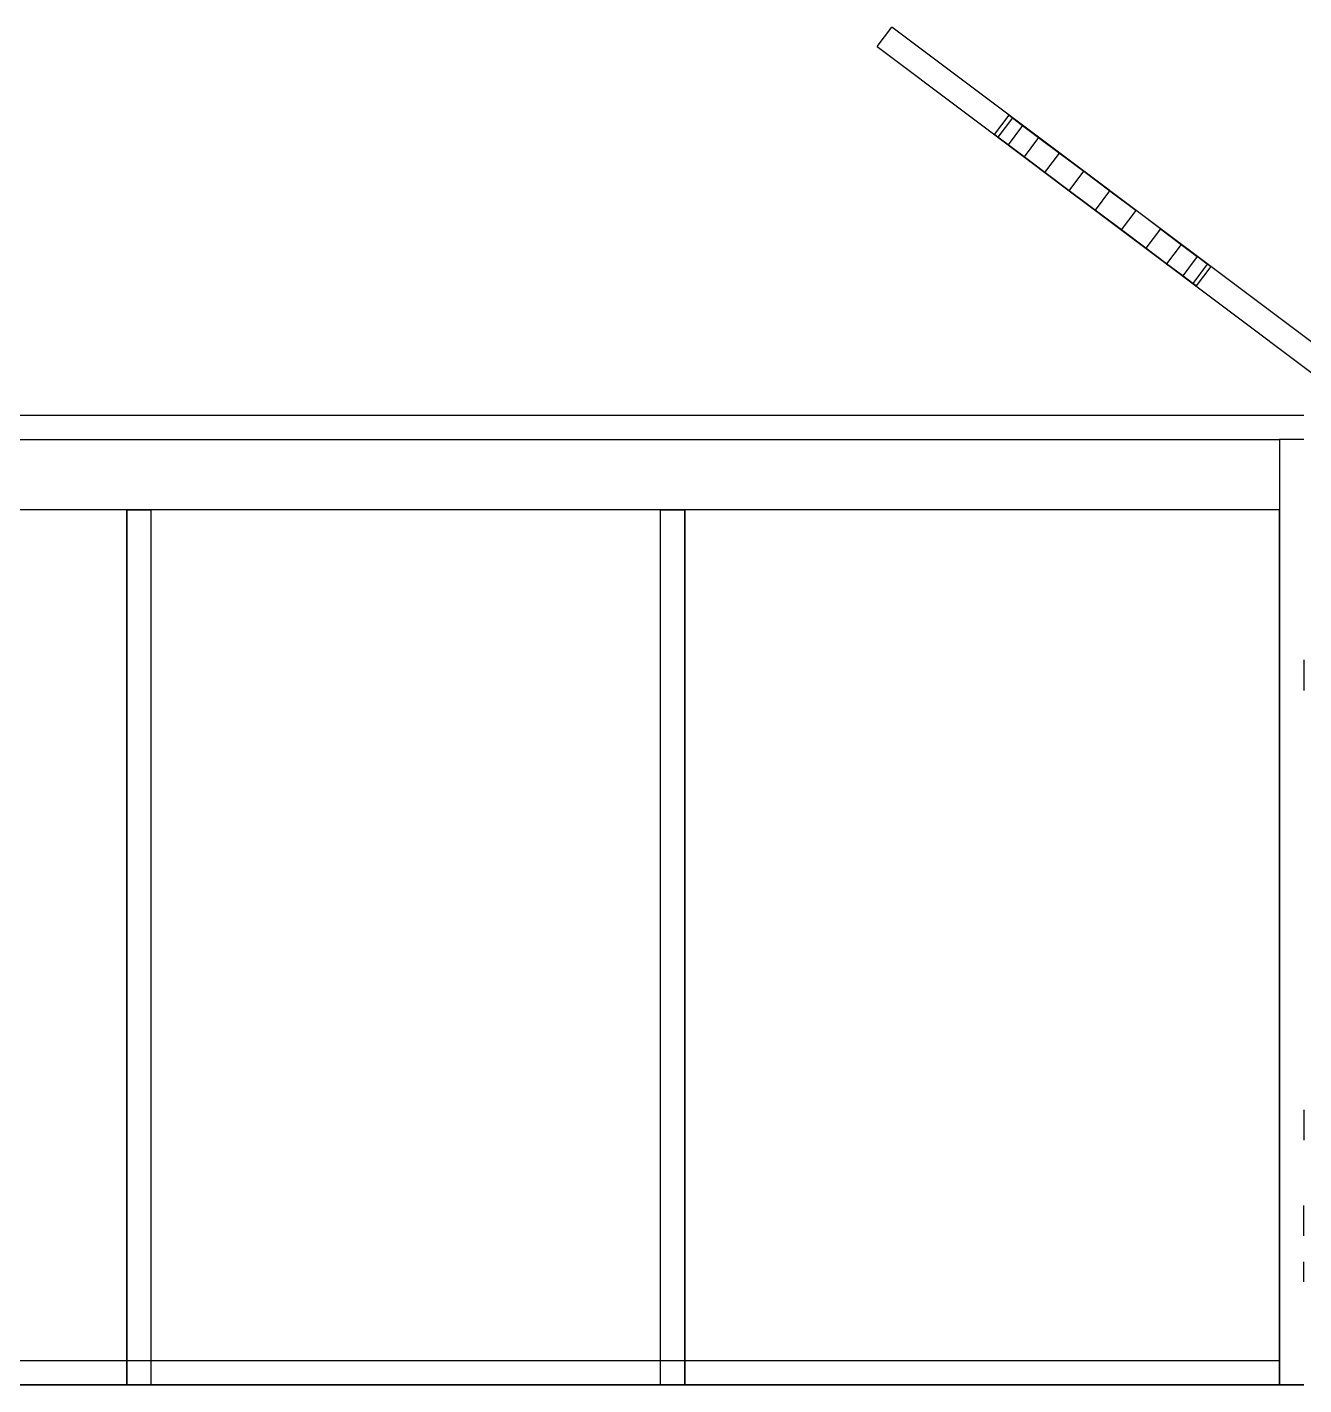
# Model space of a CAD drawing. Header units: inches. Extents: x 0 to 54693, y 0 to 31146.
# Drawn here: x 50127 to 50653, y 7543 to 8103 of the extents above; entities that cross this region are included whole.
import ezdxf

# ---------------------------------------------------------------- set-up
doc = ezdxf.new("R2010")
doc.units = ezdxf.units.IN
doc.header["$MEASUREMENT"] = 0
doc.layers.add('Added', color=3, linetype='Continuous')

msp = doc.modelspace()

# ---------------------------------------------------------------- linework, layer by layer
at = {"layer": 'Added', "linetype": 'Continuous', "lineweight": -2, "ltscale": 0.18}
for p, q in [((50477.3, 8095.45), (50483.3, 8103.45)), ((50663.23, 7968.35), (50483.3, 8103.45)), ((50663.23, 7968.35), (50483.3, 8103.45)), ((50477.3, 8095.45), (50657.23, 7960.36)), ((50477.3, 8095.45), (50657.23, 7960.36)), ((50525.68, 8059.13), (50531.68, 8067.12)), ((50533.1, 8066.06), (50527.09, 8058.06)), ((50531.68, 8067.12), (50533.1, 8066.06)), ((50533.1, 8066.06), (50531.68, 8067.12)), ((50537.25, 8062.94), (50533.1, 8066.06)), ((50533.1, 8066.06), (50537.25, 8062.94)), ((50533.1, 8066.06), (50537.25, 8062.94)), ((50537.25, 8062.94), (50531.25, 8054.94)), ((50537.25, 8062.94), (50543.86, 8057.98)), ((50537.25, 8062.94), (50543.86, 8057.98)), ((50527.09, 8058.06), (50525.68, 8059.13)), ((50525.68, 8059.13), (50527.09, 8058.06)), ((50527.09, 8058.06), (50531.25, 8054.94)), ((50531.25, 8054.94), (50527.09, 8058.06)), ((50527.09, 8058.06), (50531.25, 8054.94)), ((50537.86, 8049.98), (50531.25, 8054.94)), ((50531.25, 8054.94), (50537.86, 8049.98)), ((50543.86, 8057.98), (50537.86, 8049.98)), ((50543.86, 8057.98), (50552.47, 8051.51)), ((50543.86, 8057.98), (50552.47, 8051.51)), ((50546.47, 8043.51), (50537.86, 8049.98)), ((50537.86, 8049.98), (50546.47, 8043.51)), ((50546.47, 8043.51), (50552.47, 8051.51)), ((50562.5, 8043.98), (50552.47, 8051.51)), ((50552.47, 8051.51), (50562.5, 8043.98)), ((50556.5, 8035.98), (50546.47, 8043.51)), ((50546.47, 8043.51), (50556.5, 8035.98)), ((50556.5, 8035.98), (50562.5, 8043.98)), ((50584.03, 8027.82), (50562.5, 8043.98)), ((50562.5, 8043.98), (50573.27, 8035.9)), ((50562.5, 8043.98), (50573.27, 8035.9)), ((50578.02, 8019.82), (50556.5, 8035.98)), ((50556.5, 8035.98), (50578.02, 8019.82)), ((50567.26, 8027.9), (50573.27, 8035.9)), ((50573.27, 8035.9), (50584.03, 8027.82)), ((50578.02, 8019.82), (50584.03, 8027.82)), ((50594.06, 8020.29), (50584.03, 8027.82)), ((50594.06, 8020.29), (50584.03, 8027.82)), ((50588.05, 8012.29), (50578.02, 8019.82)), ((50578.02, 8019.82), (50588.05, 8012.29)), ((50594.06, 8020.29), (50588.05, 8012.29)), ((50594.06, 8020.29), (50602.67, 8013.82)), ((50594.06, 8020.29), (50602.67, 8013.82)), ((50596.66, 8005.83), (50588.05, 8012.29)), ((50596.66, 8005.83), (50588.05, 8012.29)), ((50602.67, 8013.82), (50596.66, 8005.83)), ((50602.67, 8013.82), (50609.28, 8008.86)), ((50602.67, 8013.82), (50609.28, 8008.86)), ((50603.27, 8000.86), (50596.66, 8005.83)), ((50596.66, 8005.83), (50603.27, 8000.86)), ((50609.28, 8008.86), (50603.27, 8000.86)), ((50613.43, 8005.74), (50607.43, 7997.75)), ((50614.85, 8004.68), (50608.84, 7996.68)), ((50613.43, 8005.74), (50609.28, 8008.86)), ((50613.43, 8005.74), (50609.28, 8008.86)), ((50614.85, 8004.68), (50613.43, 8005.74)), ((50614.85, 8004.68), (50613.43, 8005.74)), ((50603.27, 8000.86), (50607.43, 7997.75)), ((50607.43, 7997.75), (50603.27, 8000.86)), ((50607.43, 7997.75), (50608.84, 7996.68)), ((50608.84, 7996.68), (50607.43, 7997.75)), ((48153.23, 7943.35), (50653.23, 7943.35)), ((48163.23, 7933.35), (50643.23, 7933.35)), ((50653.23, 7933.35), (50643.23, 7933.35)), ((50643.23, 7933.35), (50643.23, 7553.35)), ((50643.23, 7904.35), (48163.23, 7904.35)), ((50643.23, 7904.35), (48163.23, 7904.35)), ((50167.94, 7904.35), (50177.94, 7904.35)), ((50167.94, 7904.35), (50167.94, 7543.35)), ((50167.94, 7543.35), (50167.94, 7904.35)), ((50177.94, 7543.35), (50177.94, 7904.35)), ((50177.94, 7543.35), (50177.94, 7904.35)), ((50387.94, 7904.35), (50397.94, 7904.35)), ((50387.94, 7543.35), (50387.94, 7904.35)), ((50387.94, 7543.35), (50387.94, 7904.35)), ((50397.94, 7904.35), (50397.94, 7543.35)), ((50397.94, 7543.35), (50397.94, 7904.35)), ((50643.23, 7543.35), (50643.23, 7904.35)), ((50643.23, 7904.35), (50643.23, 7543.35)), ((50653.23, 7842.39), (50653.23, 7829.85)), ((50653.23, 7656.85), (50653.23, 7644.31)), ((50653.23, 7604.85), (50653.23, 7617.39)), ((50653.23, 7585.82), (50653.23, 7594.08)), ((48163.23, 7553.35), (50643.23, 7553.35)), ((50643.23, 7543.35), (50643.23, 7553.35)), ((50653.23, 7543.35), (47753.23, 7543.35)), ((48153.23, 7543.35), (50653.23, 7543.35)), ((50167.94, 7543.35), (50177.94, 7543.35)), ((50397.94, 7543.35), (50387.94, 7543.35))]:
    msp.add_line(p, q, dxfattribs=at)

doc.saveas('drawing.dxf')
